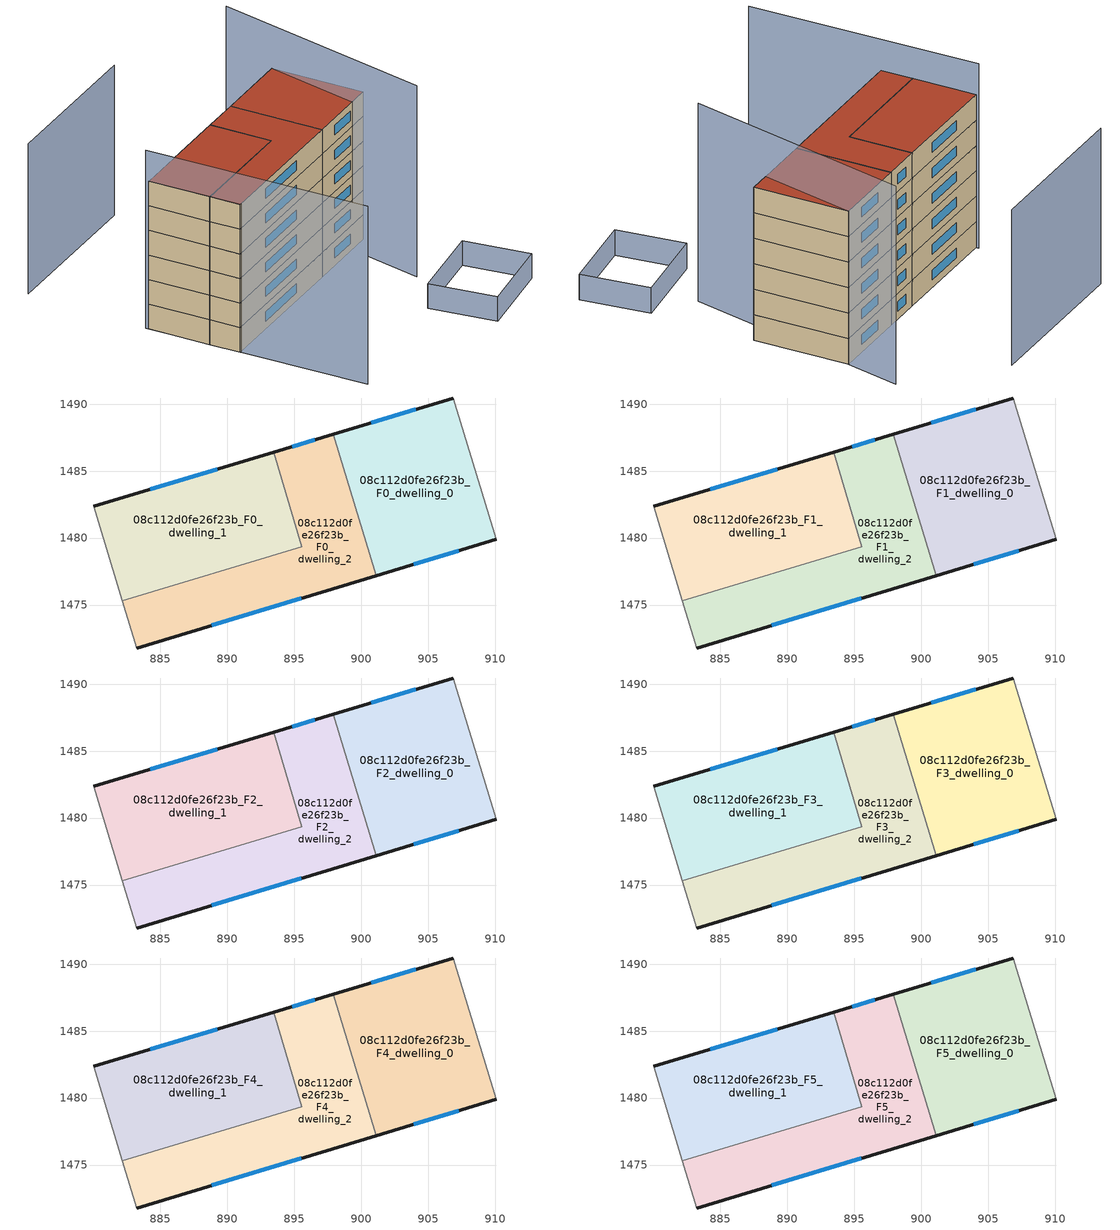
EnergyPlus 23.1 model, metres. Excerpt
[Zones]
08c112d0fe26f23b_F0_dwelling_0
 floor ground (EU_floor_Construction): 906.88,1490.46 910.08,1479.91 901.11,1477.2 897.93,1487.76 z0
 wall outside (EU_wall_Construction): 901.11,1477.2 910.08,1479.91 / 906.88,1490.46 897.93,1487.76 z0:3
 wall adiabatic (EU_wall_Construction): 910.08,1479.91 906.88,1490.46 z0:3
 wall to 08c112d0fe26f23b_F0_dwelling_2 (EU_wall_Construction): 897.92,1487.76 901.11,1477.2 z0:3
 window (EU_Window_Construction): 903.92,1478.05 907.27,1479.06 / 904.07,1489.62 900.73,1488.61 z0.94:2.06
08c112d0fe26f23b_F0_dwelling_1
 floor ground (EU_floor_Construction): 893.45,1486.42 895.57,1479.37 882.16,1475.32 880.03,1482.38 z0
 wall outside (EU_wall_Construction): 893.45,1486.42 880.03,1482.38 z0:3
 wall adiabatic (EU_wall_Construction): 880.03,1482.38 882.16,1475.32 z0:3
 wall to 08c112d0fe26f23b_F0_dwelling_2 (EU_wall_Construction): 882.16,1475.32 895.57,1479.37 893.45,1486.42 z0:3
 window (EU_Window_Construction): 889.24,1485.15 884.23,1483.64 z0.94:2.06
08c112d0fe26f23b_F0_dwelling_2
 floor ground (EU_floor_Construction): 897.93,1487.76 901.11,1477.2 883.22,1471.79 882.16,1475.32 895.57,1479.37 893.45,1486.42 z0
 wall outside (EU_wall_Construction): 883.22,1471.79 901.11,1477.2 / 897.93,1487.76 893.45,1486.42 z0:3
 wall adiabatic (EU_wall_Construction): 882.16,1475.32 883.22,1471.79 z0:3
 window (EU_Window_Construction): 888.83,1473.49 895.51,1475.5 / 896.52,1487.34 894.85,1486.84 z0.94:2.06
08c112d0fe26f23b_F1_dwelling_0
 floor to 08c112d0fe26f23b_F0_dwelling_0 (EU_floor_Construction): 906.88,1490.46 910.08,1479.91 901.11,1477.2 897.92,1487.76 z3
 wall outside (EU_wall_Construction): 901.11,1477.2 910.08,1479.91 / 906.88,1490.46 897.93,1487.76 z3:6
 wall adiabatic (EU_wall_Construction): 910.08,1479.91 906.88,1490.46 z3:6
 wall to 08c112d0fe26f23b_F1_dwelling_2 (EU_wall_Construction): 897.92,1487.76 901.11,1477.2 z3:6
 window (EU_Window_Construction): 903.92,1478.05 907.27,1479.06 / 904.07,1489.62 900.73,1488.61 z3.94:5.06
08c112d0fe26f23b_F1_dwelling_1
 floor to 08c112d0fe26f23b_F0_dwelling_1 (EU_floor_Construction): 893.45,1486.42 895.57,1479.37 882.16,1475.32 880.03,1482.38 z3
 wall outside (EU_wall_Construction): 893.45,1486.42 880.03,1482.38 z3:6
 wall adiabatic (EU_wall_Construction): 880.03,1482.38 882.16,1475.32 z3:6
 wall to 08c112d0fe26f23b_F1_dwelling_2 (EU_wall_Construction): 882.16,1475.32 895.57,1479.37 893.45,1486.42 z3:6
 window (EU_Window_Construction): 889.24,1485.15 884.23,1483.64 z3.94:5.06
08c112d0fe26f23b_F1_dwelling_2
 floor to 08c112d0fe26f23b_F0_dwelling_2 (EU_floor_Construction): 897.92,1487.76 901.11,1477.2 883.22,1471.79 882.16,1475.32 895.57,1479.37 893.45,1486.42 z3
 wall outside (EU_wall_Construction): 883.22,1471.79 901.11,1477.2 / 897.93,1487.76 893.45,1486.42 z3:6
 wall adiabatic (EU_wall_Construction): 882.16,1475.32 883.22,1471.79 z3:6
 window (EU_Window_Construction): 888.83,1473.49 895.51,1475.5 / 896.52,1487.34 894.85,1486.84 z3.94:5.06
08c112d0fe26f23b_F2_dwelling_0
 floor to 08c112d0fe26f23b_F1_dwelling_0 (EU_floor_Construction): 906.88,1490.46 910.08,1479.91 901.11,1477.2 897.92,1487.76 z6
 wall outside (EU_wall_Construction): 901.11,1477.2 910.08,1479.91 / 906.88,1490.46 897.93,1487.76 z6:9
 wall adiabatic (EU_wall_Construction): 910.08,1479.91 906.88,1490.46 z6:9
 wall to 08c112d0fe26f23b_F2_dwelling_2 (EU_wall_Construction): 897.92,1487.76 901.11,1477.2 z6:9
 window (EU_Window_Construction): 903.92,1478.05 907.27,1479.06 / 904.07,1489.62 900.73,1488.61 z6.94:8.06
08c112d0fe26f23b_F2_dwelling_1
 floor to 08c112d0fe26f23b_F1_dwelling_1 (EU_floor_Construction): 893.45,1486.42 895.57,1479.37 882.16,1475.32 880.03,1482.38 z6
 wall outside (EU_wall_Construction): 893.45,1486.42 880.03,1482.38 z6:9
 wall adiabatic (EU_wall_Construction): 880.03,1482.38 882.16,1475.32 z6:9
 wall to 08c112d0fe26f23b_F2_dwelling_2 (EU_wall_Construction): 882.16,1475.32 895.57,1479.37 893.45,1486.42 z6:9
 window (EU_Window_Construction): 889.24,1485.15 884.23,1483.64 z6.94:8.06
08c112d0fe26f23b_F2_dwelling_2
 floor to 08c112d0fe26f23b_F1_dwelling_2 (EU_floor_Construction): 897.92,1487.76 901.11,1477.2 883.22,1471.79 882.16,1475.32 895.57,1479.37 893.45,1486.42 z6
 wall outside (EU_wall_Construction): 883.22,1471.79 901.11,1477.2 / 897.93,1487.76 893.45,1486.42 z6:9
 wall adiabatic (EU_wall_Construction): 882.16,1475.32 883.22,1471.79 z6:9
 window (EU_Window_Construction): 888.83,1473.49 895.51,1475.5 / 896.52,1487.34 894.85,1486.84 z6.94:8.06
08c112d0fe26f23b_F3_dwelling_0
 floor to 08c112d0fe26f23b_F2_dwelling_0 (EU_floor_Construction): 906.88,1490.46 910.08,1479.91 901.11,1477.2 897.92,1487.76 z9
 wall outside (EU_wall_Construction): 901.11,1477.2 910.08,1479.91 / 906.88,1490.46 897.93,1487.76 z9:12
 wall adiabatic (EU_wall_Construction): 910.08,1479.91 906.88,1490.46 z9:12
 wall to 08c112d0fe26f23b_F3_dwelling_2 (EU_wall_Construction): 897.92,1487.76 901.11,1477.2 z9:12
 window (EU_Window_Construction): 903.92,1478.05 907.27,1479.06 / 904.07,1489.62 900.73,1488.61 z9.94:11.06
08c112d0fe26f23b_F3_dwelling_1
 floor to 08c112d0fe26f23b_F2_dwelling_1 (EU_floor_Construction): 893.45,1486.42 895.57,1479.37 882.16,1475.32 880.03,1482.38 z9
 wall outside (EU_wall_Construction): 893.45,1486.42 880.03,1482.38 z9:12
 wall adiabatic (EU_wall_Construction): 880.03,1482.38 882.16,1475.32 z9:12
 wall to 08c112d0fe26f23b_F3_dwelling_2 (EU_wall_Construction): 882.16,1475.32 895.57,1479.37 893.45,1486.42 z9:12
 window (EU_Window_Construction): 889.24,1485.15 884.23,1483.64 z9.94:11.06
08c112d0fe26f23b_F3_dwelling_2
 floor to 08c112d0fe26f23b_F2_dwelling_2 (EU_floor_Construction): 897.92,1487.76 901.11,1477.2 883.22,1471.79 882.16,1475.32 895.57,1479.37 893.45,1486.42 z9
 wall outside (EU_wall_Construction): 883.22,1471.79 901.11,1477.2 / 897.93,1487.76 893.45,1486.42 z9:12
 wall adiabatic (EU_wall_Construction): 882.16,1475.32 883.22,1471.79 z9:12
 window (EU_Window_Construction): 888.83,1473.49 895.51,1475.5 / 896.52,1487.34 894.85,1486.84 z9.94:11.06
08c112d0fe26f23b_F4_dwelling_0
 floor to 08c112d0fe26f23b_F3_dwelling_0 (EU_floor_Construction): 906.88,1490.46 910.08,1479.91 901.11,1477.2 897.92,1487.76 z12
 wall outside (EU_wall_Construction): 901.11,1477.2 910.08,1479.91 / 906.88,1490.46 897.93,1487.76 z12:15
 wall adiabatic (EU_wall_Construction): 910.08,1479.91 906.88,1490.46 z12:15
 wall to 08c112d0fe26f23b_F4_dwelling_2 (EU_wall_Construction): 897.92,1487.76 901.11,1477.2 z12:15
 window (EU_Window_Construction): 903.92,1478.05 907.27,1479.06 / 904.07,1489.62 900.73,1488.61 z12.94:14.06
08c112d0fe26f23b_F4_dwelling_1
 floor to 08c112d0fe26f23b_F3_dwelling_1 (EU_floor_Construction): 893.45,1486.42 895.57,1479.37 882.16,1475.32 880.03,1482.38 z12
 wall outside (EU_wall_Construction): 893.45,1486.42 880.03,1482.38 z12:15
 wall adiabatic (EU_wall_Construction): 880.03,1482.38 882.16,1475.32 z12:15
 wall to 08c112d0fe26f23b_F4_dwelling_2 (EU_wall_Construction): 882.16,1475.32 895.57,1479.37 893.45,1486.42 z12:15
 window (EU_Window_Construction): 889.24,1485.15 884.23,1483.64 z12.94:14.06
08c112d0fe26f23b_F4_dwelling_2
 floor to 08c112d0fe26f23b_F3_dwelling_2 (EU_floor_Construction): 897.92,1487.76 901.11,1477.2 883.22,1471.79 882.16,1475.32 895.57,1479.37 893.45,1486.42 z12
 wall outside (EU_wall_Construction): 883.22,1471.79 901.11,1477.2 / 897.93,1487.76 893.45,1486.42 z12:15
 wall adiabatic (EU_wall_Construction): 882.16,1475.32 883.22,1471.79 z12:15
 window (EU_Window_Construction): 888.83,1473.49 895.51,1475.5 / 896.52,1487.34 894.85,1486.84 z12.94:14.06
08c112d0fe26f23b_F5_dwelling_0
 floor to 08c112d0fe26f23b_F4_dwelling_0 (EU_floor_Construction): 906.88,1490.46 910.08,1479.91 901.11,1477.2 897.92,1487.76 z15
 wall outside (EU_wall_Construction): 901.11,1477.2 910.08,1479.91 / 906.88,1490.46 897.93,1487.76 z15:18
 wall adiabatic (EU_wall_Construction): 910.08,1479.91 906.88,1490.46 z15:18
 wall to 08c112d0fe26f23b_F5_dwelling_2 (EU_wall_Construction): 897.92,1487.76 901.11,1477.2 z15:18
 window (EU_Window_Construction): 903.92,1478.05 907.27,1479.06 / 904.07,1489.62 900.73,1488.61 z15.94:17.06
 roof outside (EU_roof_Construction): 910.08,1479.91 906.88,1490.46 897.93,1487.76 901.11,1477.2 z18
08c112d0fe26f23b_F5_dwelling_1
 floor to 08c112d0fe26f23b_F4_dwelling_1 (EU_floor_Construction): 893.45,1486.42 895.57,1479.37 882.16,1475.32 880.03,1482.38 z15
 wall outside (EU_wall_Construction): 893.45,1486.42 880.03,1482.38 z15:18
 wall adiabatic (EU_wall_Construction): 880.03,1482.38 882.16,1475.32 z15:18
 wall to 08c112d0fe26f23b_F5_dwelling_2 (EU_wall_Construction): 882.16,1475.32 895.57,1479.37 893.45,1486.42 z15:18
 window (EU_Window_Construction): 889.24,1485.15 884.23,1483.64 z15.94:17.06
 roof outside (EU_roof_Construction): 895.57,1479.37 893.45,1486.42 880.03,1482.38 882.16,1475.32 z18
08c112d0fe26f23b_F5_dwelling_2
 floor to 08c112d0fe26f23b_F4_dwelling_2 (EU_floor_Construction): 897.92,1487.76 901.11,1477.2 883.22,1471.79 882.16,1475.32 895.57,1479.37 893.45,1486.42 z15
 wall outside (EU_wall_Construction): 883.22,1471.79 901.11,1477.2 / 897.93,1487.76 893.45,1486.42 z15:18
 wall adiabatic (EU_wall_Construction): 882.16,1475.32 883.22,1471.79 z15:18
 window (EU_Window_Construction): 888.83,1473.49 895.51,1475.5 / 896.52,1487.34 894.85,1486.84 z15.94:17.06
 roof outside (EU_roof_Construction): 901.11,1477.2 897.93,1487.76 893.45,1486.42 895.57,1479.37 882.16,1475.32 883.22,1471.79 z18
shading: 879.93,1482.7 887.85,1457.22 z0:21.7; 895.22,1502.53 876.45,1496.92 z0:18.3; 907.35,1457.06 904.18,1464.39 / 904.18,1464.39 913.47,1468.42 / 913.47,1468.42 916.65,1461.09 / 916.65,1461.09 907.35,1457.06 z0:3; 908.25,1470.07 906.45,1496.84 z0:23.3
[Building]
EU S2 Campaign: North Axis=0; Terrain=City; Solar Distribution=FullExterior
[Site:Location]
Vienna: Latitude=48; Longitude=16.5; Time Zone=1; Elevation=183
[SizingPeriod:WeatherFileDays]
AnnualSizingPeriod: Begin Month=1; Begin Day of Month=1; End Month=12; End Day of Month=31; Day of Week for Start Day=Monday; Use Weather File Daylight Saving Period=No; Use Weather File Rain and Snow Indicators=No
[MATERIAL]
EU_InternalMass_Material: Roughness=MediumRough; Thickness=0.1; Conductivity=1; Density=1800; Specific Heat=900; Thermal Absorptance=0.9; Solar Absorptance=0.7; Visible Absorptance=0.7
[MATERIAL:NOMASS] Roughness=MediumRough; Thermal Absorptance=0.9; Solar Absorptance=0.7; Visible Absorptance=0.7
Name | Thermal Resistance
EU_wall_NoMass | 0.914258
EU_roof_NoMass | 0.954009
EU_floor_NoMass | 1.09711
[WINDOWMATERIAL:SIMPLEGLAZINGSYSTEM]
EU_Window_SimpleGlazing: UFactor=2.09642; Solar Heat Gain Coefficient=0.65; Visible Transmittance=0.65
[CONSTRUCTION]
EU_wall_Construction: EU_wall_NoMass
EU_roof_Construction: EU_roof_NoMass
EU_floor_Construction: EU_floor_NoMass
EU_Window_Construction: EU_Window_SimpleGlazing
EU_InternalMass_Construction: EU_InternalMass_Material
[ZONE] Type=1; Multiplier=1; Ceiling Height=autocalculate; Floor Area=autocalculate; Part of Total Floor Area=Yes
Name | Volume
08c112d0fe26f23b_F0_dwelling_0 | 309.701
08c112d0fe26f23b_F1_dwelling_0; 08c112d0fe26f23b_F2_dwelling_0; 08c112d0fe26f23b_F3_dwelling_0; 08c112d0fe26f23b_F4_dwelling_0; 08c112d0fe26f23b_F5_dwelling_0 | 309.702
08c112d0fe26f23b_F0_dwelling_1; 08c112d0fe26f23b_F1_dwelling_1; 08c112d0fe26f23b_F2_dwelling_1; 08c112d0fe26f23b_F3_dwelling_1; 08c112d0fe26f23b_F4_dwelling_1; 08c112d0fe26f23b_F5_dwelling_1 | 309.735
08c112d0fe26f23b_F0_dwelling_2; 08c112d0fe26f23b_F1_dwelling_2; 08c112d0fe26f23b_F2_dwelling_2; 08c112d0fe26f23b_F3_dwelling_2; 08c112d0fe26f23b_F4_dwelling_2; 08c112d0fe26f23b_F5_dwelling_2 | 309.695
[INTERNALMASS] Construction=EU_InternalMass_Construction
Name | Zone or ZoneList | Surface Area
08c112d0fe26f23b_F0_dwelling_0_EU_InternalMass | 08c112d0fe26f23b_F0_dwelling_0 | 103.233
08c112d0fe26f23b_F0_dwelling_1_EU_InternalMass | 08c112d0fe26f23b_F0_dwelling_1 | 103.246
08c112d0fe26f23b_F0_dwelling_2_EU_InternalMass | 08c112d0fe26f23b_F0_dwelling_2 | 103.232
08c112d0fe26f23b_F1_dwelling_0_EU_InternalMass | 08c112d0fe26f23b_F1_dwelling_0 | 103.233
08c112d0fe26f23b_F1_dwelling_1_EU_InternalMass | 08c112d0fe26f23b_F1_dwelling_1 | 103.246
08c112d0fe26f23b_F1_dwelling_2_EU_InternalMass | 08c112d0fe26f23b_F1_dwelling_2 | 103.232
08c112d0fe26f23b_F2_dwelling_0_EU_InternalMass | 08c112d0fe26f23b_F2_dwelling_0 | 103.233
08c112d0fe26f23b_F2_dwelling_1_EU_InternalMass | 08c112d0fe26f23b_F2_dwelling_1 | 103.246
08c112d0fe26f23b_F2_dwelling_2_EU_InternalMass | 08c112d0fe26f23b_F2_dwelling_2 | 103.232
08c112d0fe26f23b_F3_dwelling_0_EU_InternalMass | 08c112d0fe26f23b_F3_dwelling_0 | 103.233
08c112d0fe26f23b_F3_dwelling_1_EU_InternalMass | 08c112d0fe26f23b_F3_dwelling_1 | 103.246
08c112d0fe26f23b_F3_dwelling_2_EU_InternalMass | 08c112d0fe26f23b_F3_dwelling_2 | 103.232
08c112d0fe26f23b_F4_dwelling_0_EU_InternalMass | 08c112d0fe26f23b_F4_dwelling_0 | 103.233
08c112d0fe26f23b_F4_dwelling_1_EU_InternalMass | 08c112d0fe26f23b_F4_dwelling_1 | 103.246
08c112d0fe26f23b_F4_dwelling_2_EU_InternalMass | 08c112d0fe26f23b_F4_dwelling_2 | 103.232
08c112d0fe26f23b_F5_dwelling_0_EU_InternalMass | 08c112d0fe26f23b_F5_dwelling_0 | 103.233
08c112d0fe26f23b_F5_dwelling_1_EU_InternalMass | 08c112d0fe26f23b_F5_dwelling_1 | 103.246
08c112d0fe26f23b_F5_dwelling_2_EU_InternalMass | 08c112d0fe26f23b_F5_dwelling_2 | 103.232
[OTHEREQUIPMENT] Fuel Type=Electricity; Design Level Calculation Method=Watts/Area; Power per Zone Floor Area=1; Fraction Latent=0; Fraction Radiant=0; Fraction Lost=0; Carbon Dioxide Generation Rate=0; EndUse Subcategory=EU_Step8_InternalGains
Name | Zone or ZoneList or Space or SpaceList | Schedule
EU_Step8_InternalGain_08c112d0fe26f23b_F0_dwelling_0_f000 | 08c112d0fe26f23b_F0_dwelling_0 | EU_Step8_GainSchedule_08c112d0fe26f23b_F0_dwelling_0_f000
EU_Step8_InternalGain_08c112d0fe26f23b_F0_dwelling_1_f000 | 08c112d0fe26f23b_F0_dwelling_1 | EU_Step8_GainSchedule_08c112d0fe26f23b_F0_dwelling_1_f000
EU_Step8_InternalGain_08c112d0fe26f23b_F0_dwelling_2_f000 | 08c112d0fe26f23b_F0_dwelling_2 | EU_Step8_GainSchedule_08c112d0fe26f23b_F0_dwelling_2_f000
EU_Step8_InternalGain_08c112d0fe26f23b_F1_dwelling_0_f000 | 08c112d0fe26f23b_F1_dwelling_0 | EU_Step8_GainSchedule_08c112d0fe26f23b_F1_dwelling_0_f000
EU_Step8_InternalGain_08c112d0fe26f23b_F1_dwelling_1_f000 | 08c112d0fe26f23b_F1_dwelling_1 | EU_Step8_GainSchedule_08c112d0fe26f23b_F1_dwelling_1_f000
EU_Step8_InternalGain_08c112d0fe26f23b_F1_dwelling_2_f000 | 08c112d0fe26f23b_F1_dwelling_2 | EU_Step8_GainSchedule_08c112d0fe26f23b_F1_dwelling_2_f000
EU_Step8_InternalGain_08c112d0fe26f23b_F2_dwelling_0_f000 | 08c112d0fe26f23b_F2_dwelling_0 | EU_Step8_GainSchedule_08c112d0fe26f23b_F2_dwelling_0_f000
EU_Step8_InternalGain_08c112d0fe26f23b_F2_dwelling_1_f000 | 08c112d0fe26f23b_F2_dwelling_1 | EU_Step8_GainSchedule_08c112d0fe26f23b_F2_dwelling_1_f000
EU_Step8_InternalGain_08c112d0fe26f23b_F2_dwelling_2_f000 | 08c112d0fe26f23b_F2_dwelling_2 | EU_Step8_GainSchedule_08c112d0fe26f23b_F2_dwelling_2_f000
EU_Step8_InternalGain_08c112d0fe26f23b_F3_dwelling_0_f000 | 08c112d0fe26f23b_F3_dwelling_0 | EU_Step8_GainSchedule_08c112d0fe26f23b_F3_dwelling_0_f000
EU_Step8_InternalGain_08c112d0fe26f23b_F3_dwelling_1_f000 | 08c112d0fe26f23b_F3_dwelling_1 | EU_Step8_GainSchedule_08c112d0fe26f23b_F3_dwelling_1_f000
EU_Step8_InternalGain_08c112d0fe26f23b_F3_dwelling_2_f000 | 08c112d0fe26f23b_F3_dwelling_2 | EU_Step8_GainSchedule_08c112d0fe26f23b_F3_dwelling_2_f000
EU_Step8_InternalGain_08c112d0fe26f23b_F4_dwelling_0_f000 | 08c112d0fe26f23b_F4_dwelling_0 | EU_Step8_GainSchedule_08c112d0fe26f23b_F4_dwelling_0_f000
EU_Step8_InternalGain_08c112d0fe26f23b_F4_dwelling_1_f000 | 08c112d0fe26f23b_F4_dwelling_1 | EU_Step8_GainSchedule_08c112d0fe26f23b_F4_dwelling_1_f000
EU_Step8_InternalGain_08c112d0fe26f23b_F4_dwelling_2_f000 | 08c112d0fe26f23b_F4_dwelling_2 | EU_Step8_GainSchedule_08c112d0fe26f23b_F4_dwelling_2_f000
EU_Step8_InternalGain_08c112d0fe26f23b_F5_dwelling_0_f000 | 08c112d0fe26f23b_F5_dwelling_0 | EU_Step8_GainSchedule_08c112d0fe26f23b_F5_dwelling_0_f000
EU_Step8_InternalGain_08c112d0fe26f23b_F5_dwelling_1_f000 | 08c112d0fe26f23b_F5_dwelling_1 | EU_Step8_GainSchedule_08c112d0fe26f23b_F5_dwelling_1_f000
EU_Step8_InternalGain_08c112d0fe26f23b_F5_dwelling_2_f000 | 08c112d0fe26f23b_F5_dwelling_2 | EU_Step8_GainSchedule_08c112d0fe26f23b_F5_dwelling_2_f000
[ZONEVENTILATION:DESIGNFLOWRATE] Schedule=EU_AlwaysOn; Design Flow Rate Calculation Method=AirChanges/Hour; Air Changes per Hour=0.546891; Ventilation Type=Natural; Fan Pressure Rise=0; Fan Total Efficiency=1; Constant Term Coefficient=1; Temperature Term Coefficient=0; Velocity Term Coefficient=0; Velocity Squared Term Coefficient=0; Minimum Indoor Temperature=-100; Maximum Indoor Temperature=100; Delta Temperature=-100; Minimum Outdoor Temperature=-100; Maximum Outdoor Temperature=100; Maximum Wind Speed=40
Name | Zone or ZoneList or Space or SpaceList
EU_ConstantAir_08c112d0fe26f23b_F0_dwelling_0 | 08c112d0fe26f23b_F0_dwelling_0
EU_ConstantAir_08c112d0fe26f23b_F0_dwelling_1 | 08c112d0fe26f23b_F0_dwelling_1
EU_ConstantAir_08c112d0fe26f23b_F0_dwelling_2 | 08c112d0fe26f23b_F0_dwelling_2
EU_ConstantAir_08c112d0fe26f23b_F1_dwelling_0 | 08c112d0fe26f23b_F1_dwelling_0
EU_ConstantAir_08c112d0fe26f23b_F1_dwelling_1 | 08c112d0fe26f23b_F1_dwelling_1
EU_ConstantAir_08c112d0fe26f23b_F1_dwelling_2 | 08c112d0fe26f23b_F1_dwelling_2
EU_ConstantAir_08c112d0fe26f23b_F2_dwelling_0 | 08c112d0fe26f23b_F2_dwelling_0
EU_ConstantAir_08c112d0fe26f23b_F2_dwelling_1 | 08c112d0fe26f23b_F2_dwelling_1
EU_ConstantAir_08c112d0fe26f23b_F2_dwelling_2 | 08c112d0fe26f23b_F2_dwelling_2
EU_ConstantAir_08c112d0fe26f23b_F3_dwelling_0 | 08c112d0fe26f23b_F3_dwelling_0
EU_ConstantAir_08c112d0fe26f23b_F3_dwelling_1 | 08c112d0fe26f23b_F3_dwelling_1
EU_ConstantAir_08c112d0fe26f23b_F3_dwelling_2 | 08c112d0fe26f23b_F3_dwelling_2
EU_ConstantAir_08c112d0fe26f23b_F4_dwelling_0 | 08c112d0fe26f23b_F4_dwelling_0
EU_ConstantAir_08c112d0fe26f23b_F4_dwelling_1 | 08c112d0fe26f23b_F4_dwelling_1
EU_ConstantAir_08c112d0fe26f23b_F4_dwelling_2 | 08c112d0fe26f23b_F4_dwelling_2
EU_ConstantAir_08c112d0fe26f23b_F5_dwelling_0 | 08c112d0fe26f23b_F5_dwelling_0
EU_ConstantAir_08c112d0fe26f23b_F5_dwelling_1 | 08c112d0fe26f23b_F5_dwelling_1
EU_ConstantAir_08c112d0fe26f23b_F5_dwelling_2 | 08c112d0fe26f23b_F5_dwelling_2
[HVACTEMPLATE:THERMOSTAT] Constant Heating Setpoint=20; Constant Cooling Setpoint=50
EU_HeatOnly_08c112d0fe26f23b_F0_dwelling_0; EU_HeatOnly_08c112d0fe26f23b_F0_dwelling_1; EU_HeatOnly_08c112d0fe26f23b_F0_dwelling_2; EU_HeatOnly_08c112d0fe26f23b_F1_dwelling_0; EU_HeatOnly_08c112d0fe26f23b_F1_dwelling_1; EU_HeatOnly_08c112d0fe26f23b_F1_dwelling_2; EU_HeatOnly_08c112d0fe26f23b_F2_dwelling_0; EU_HeatOnly_08c112d0fe26f23b_F2_dwelling_1; EU_HeatOnly_08c112d0fe26f23b_F2_dwelling_2; EU_HeatOnly_08c112d0fe26f23b_F3_dwelling_0; EU_HeatOnly_08c112d0fe26f23b_F3_dwelling_1; EU_HeatOnly_08c112d0fe26f23b_F3_dwelling_2; EU_HeatOnly_08c112d0fe26f23b_F4_dwelling_0; EU_HeatOnly_08c112d0fe26f23b_F4_dwelling_1; EU_HeatOnly_08c112d0fe26f23b_F4_dwelling_2; EU_HeatOnly_08c112d0fe26f23b_F5_dwelling_0; EU_HeatOnly_08c112d0fe26f23b_F5_dwelling_1; EU_HeatOnly_08c112d0fe26f23b_F5_dwelling_2
[HVACTEMPLATE:ZONE:IDEALLOADSAIRSYSTEM] System Availability Schedule=EU_AlwaysOn; Maximum Heating Supply Air Temperature=50; Minimum Cooling Supply Air Temperature=13; Maximum Heating Supply Air Humidity Ratio=0.0156; Minimum Cooling Supply Air Humidity Ratio=0.0077; Heating Limit=NoLimit; Cooling Limit=NoLimit; Heating Availability Schedule=EU_AlwaysOn; Cooling Availability Schedule=EU_CoolingOff; Dehumidification Control Type=ConstantSensibleHeatRatio; Cooling Sensible Heat Ratio=0.7; Dehumidification Setpoint=60; Humidification Control Type=None; Humidification Setpoint=30; Outdoor Air Method=None; Outdoor Air Flow Rate per Person=0.00944; Outdoor Air Flow Rate per Zone Floor Area=0; Outdoor Air Flow Rate per Zone=0; Demand Controlled Ventilation Type=None; Outdoor Air Economizer Type=NoEconomizer; Heat Recovery Type=None; Sensible Heat Recovery Effectiveness=0.7; Latent Heat Recovery Effectiveness=0.65
Name | Template Thermostat
08c112d0fe26f23b_F0_dwelling_0 | EU_HeatOnly_08c112d0fe26f23b_F0_dwelling_0
08c112d0fe26f23b_F0_dwelling_1 | EU_HeatOnly_08c112d0fe26f23b_F0_dwelling_1
08c112d0fe26f23b_F0_dwelling_2 | EU_HeatOnly_08c112d0fe26f23b_F0_dwelling_2
08c112d0fe26f23b_F1_dwelling_0 | EU_HeatOnly_08c112d0fe26f23b_F1_dwelling_0
08c112d0fe26f23b_F1_dwelling_1 | EU_HeatOnly_08c112d0fe26f23b_F1_dwelling_1
08c112d0fe26f23b_F1_dwelling_2 | EU_HeatOnly_08c112d0fe26f23b_F1_dwelling_2
08c112d0fe26f23b_F2_dwelling_0 | EU_HeatOnly_08c112d0fe26f23b_F2_dwelling_0
08c112d0fe26f23b_F2_dwelling_1 | EU_HeatOnly_08c112d0fe26f23b_F2_dwelling_1
08c112d0fe26f23b_F2_dwelling_2 | EU_HeatOnly_08c112d0fe26f23b_F2_dwelling_2
08c112d0fe26f23b_F3_dwelling_0 | EU_HeatOnly_08c112d0fe26f23b_F3_dwelling_0
08c112d0fe26f23b_F3_dwelling_1 | EU_HeatOnly_08c112d0fe26f23b_F3_dwelling_1
08c112d0fe26f23b_F3_dwelling_2 | EU_HeatOnly_08c112d0fe26f23b_F3_dwelling_2
08c112d0fe26f23b_F4_dwelling_0 | EU_HeatOnly_08c112d0fe26f23b_F4_dwelling_0
08c112d0fe26f23b_F4_dwelling_1 | EU_HeatOnly_08c112d0fe26f23b_F4_dwelling_1
08c112d0fe26f23b_F4_dwelling_2 | EU_HeatOnly_08c112d0fe26f23b_F4_dwelling_2
08c112d0fe26f23b_F5_dwelling_0 | EU_HeatOnly_08c112d0fe26f23b_F5_dwelling_0
08c112d0fe26f23b_F5_dwelling_1 | EU_HeatOnly_08c112d0fe26f23b_F5_dwelling_1
08c112d0fe26f23b_F5_dwelling_2 | EU_HeatOnly_08c112d0fe26f23b_F5_dwelling_2
[SIZING:ZONE] Zone Cooling Design Supply Air Temperature Input Method=SupplyAirTemperature; Zone Cooling Design Supply Air Temperature=13; Zone Heating Design Supply Air Temperature Input Method=SupplyAirTemperature; Zone Heating Design Supply Air Temperature=50; Zone Cooling Design Supply Air Humidity Ratio=0.008; Zone Heating Design Supply Air Humidity Ratio=0.008; Cooling Design Air Flow Method=DesignDay; Cooling Design Air Flow Rate=0; Cooling Minimum Air Flow per Zone Floor Area=0.000762; Cooling Minimum Air Flow=0; Cooling Minimum Air Flow Fraction=0.2; Heating Design Air Flow Method=DesignDay; Heating Design Air Flow Rate=0; Heating Maximum Air Flow per Zone Floor Area=0.002032; Heating Maximum Air Flow=0.141576; Heating Maximum Air Flow Fraction=0.3; Account for Dedicated Outdoor Air System=No; Dedicated Outdoor Air System Control Strategy=NeutralSupplyAir; Dedicated Outdoor Air Low Setpoint Temperature for Design=autosize; Dedicated Outdoor Air High Setpoint Temperature for Design=autosize; Zone Load Sizing Method=Sensible Load Only No Latent Load; Zone Latent Cooling Design Supply Air Humidity Ratio Input Method=HumidityRatioDifference; Zone Cooling Design Supply Air Humidity Ratio Difference=0.005; Zone Latent Heating Design Supply Air Humidity Ratio Input Method=HumidityRatioDifference; Zone Humidification Design Supply Air Humidity Ratio Difference=0.005
08c112d0fe26f23b_F0_dwelling_0; 08c112d0fe26f23b_F0_dwelling_1; 08c112d0fe26f23b_F0_dwelling_2; 08c112d0fe26f23b_F1_dwelling_0; 08c112d0fe26f23b_F1_dwelling_1; 08c112d0fe26f23b_F1_dwelling_2; 08c112d0fe26f23b_F2_dwelling_0; 08c112d0fe26f23b_F2_dwelling_1; 08c112d0fe26f23b_F2_dwelling_2; 08c112d0fe26f23b_F3_dwelling_0; 08c112d0fe26f23b_F3_dwelling_1; 08c112d0fe26f23b_F3_dwelling_2; 08c112d0fe26f23b_F4_dwelling_0; 08c112d0fe26f23b_F4_dwelling_1; 08c112d0fe26f23b_F4_dwelling_2; 08c112d0fe26f23b_F5_dwelling_0; 08c112d0fe26f23b_F5_dwelling_1; 08c112d0fe26f23b_F5_dwelling_2
[SCHEDULE:CONSTANT]
Name | Hourly Value
EU_AlwaysOn | 1
EU_CoolingOff | 0
[SCHEDULE:FILE] Column Number=1; Rows to Skip at Top=0; Number of Hours of Data=8760; Column Separator=Comma; Interpolate to Timestep=No; Minutes per Item=60; Adjust Schedule for Daylight Savings=Yes
Name | File
EU_Step8_GainSchedule_08c112d0fe26f23b_F0_dwelling_0_f000 | ../../schedules/08c112d0fe26f23b/08c112d0fe26f23b_F0_dwelling_0_f000_gain.csv
EU_Step8_GainSchedule_08c112d0fe26f23b_F0_dwelling_1_f000 | ../../schedules/08c112d0fe26f23b/08c112d0fe26f23b_F0_dwelling_1_f000_gain.csv
EU_Step8_GainSchedule_08c112d0fe26f23b_F0_dwelling_2_f000 | ../../schedules/08c112d0fe26f23b/08c112d0fe26f23b_F0_dwelling_2_f000_gain.csv
EU_Step8_GainSchedule_08c112d0fe26f23b_F1_dwelling_0_f000 | ../../schedules/08c112d0fe26f23b/08c112d0fe26f23b_F1_dwelling_0_f000_gain.csv
EU_Step8_GainSchedule_08c112d0fe26f23b_F1_dwelling_1_f000 | ../../schedules/08c112d0fe26f23b/08c112d0fe26f23b_F1_dwelling_1_f000_gain.csv
EU_Step8_GainSchedule_08c112d0fe26f23b_F1_dwelling_2_f000 | ../../schedules/08c112d0fe26f23b/08c112d0fe26f23b_F1_dwelling_2_f000_gain.csv
EU_Step8_GainSchedule_08c112d0fe26f23b_F2_dwelling_0_f000 | ../../schedules/08c112d0fe26f23b/08c112d0fe26f23b_F2_dwelling_0_f000_gain.csv
EU_Step8_GainSchedule_08c112d0fe26f23b_F2_dwelling_1_f000 | ../../schedules/08c112d0fe26f23b/08c112d0fe26f23b_F2_dwelling_1_f000_gain.csv
EU_Step8_GainSchedule_08c112d0fe26f23b_F2_dwelling_2_f000 | ../../schedules/08c112d0fe26f23b/08c112d0fe26f23b_F2_dwelling_2_f000_gain.csv
EU_Step8_GainSchedule_08c112d0fe26f23b_F3_dwelling_0_f000 | ../../schedules/08c112d0fe26f23b/08c112d0fe26f23b_F3_dwelling_0_f000_gain.csv
EU_Step8_GainSchedule_08c112d0fe26f23b_F3_dwelling_1_f000 | ../../schedules/08c112d0fe26f23b/08c112d0fe26f23b_F3_dwelling_1_f000_gain.csv
EU_Step8_GainSchedule_08c112d0fe26f23b_F3_dwelling_2_f000 | ../../schedules/08c112d0fe26f23b/08c112d0fe26f23b_F3_dwelling_2_f000_gain.csv
EU_Step8_GainSchedule_08c112d0fe26f23b_F4_dwelling_0_f000 | ../../schedules/08c112d0fe26f23b/08c112d0fe26f23b_F4_dwelling_0_f000_gain.csv
EU_Step8_GainSchedule_08c112d0fe26f23b_F4_dwelling_1_f000 | ../../schedules/08c112d0fe26f23b/08c112d0fe26f23b_F4_dwelling_1_f000_gain.csv
EU_Step8_GainSchedule_08c112d0fe26f23b_F4_dwelling_2_f000 | ../../schedules/08c112d0fe26f23b/08c112d0fe26f23b_F4_dwelling_2_f000_gain.csv
EU_Step8_GainSchedule_08c112d0fe26f23b_F5_dwelling_0_f000 | ../../schedules/08c112d0fe26f23b/08c112d0fe26f23b_F5_dwelling_0_f000_gain.csv
EU_Step8_GainSchedule_08c112d0fe26f23b_F5_dwelling_1_f000 | ../../schedules/08c112d0fe26f23b/08c112d0fe26f23b_F5_dwelling_1_f000_gain.csv
EU_Step8_GainSchedule_08c112d0fe26f23b_F5_dwelling_2_f000 | ../../schedules/08c112d0fe26f23b/08c112d0fe26f23b_F5_dwelling_2_f000_gain.csv
